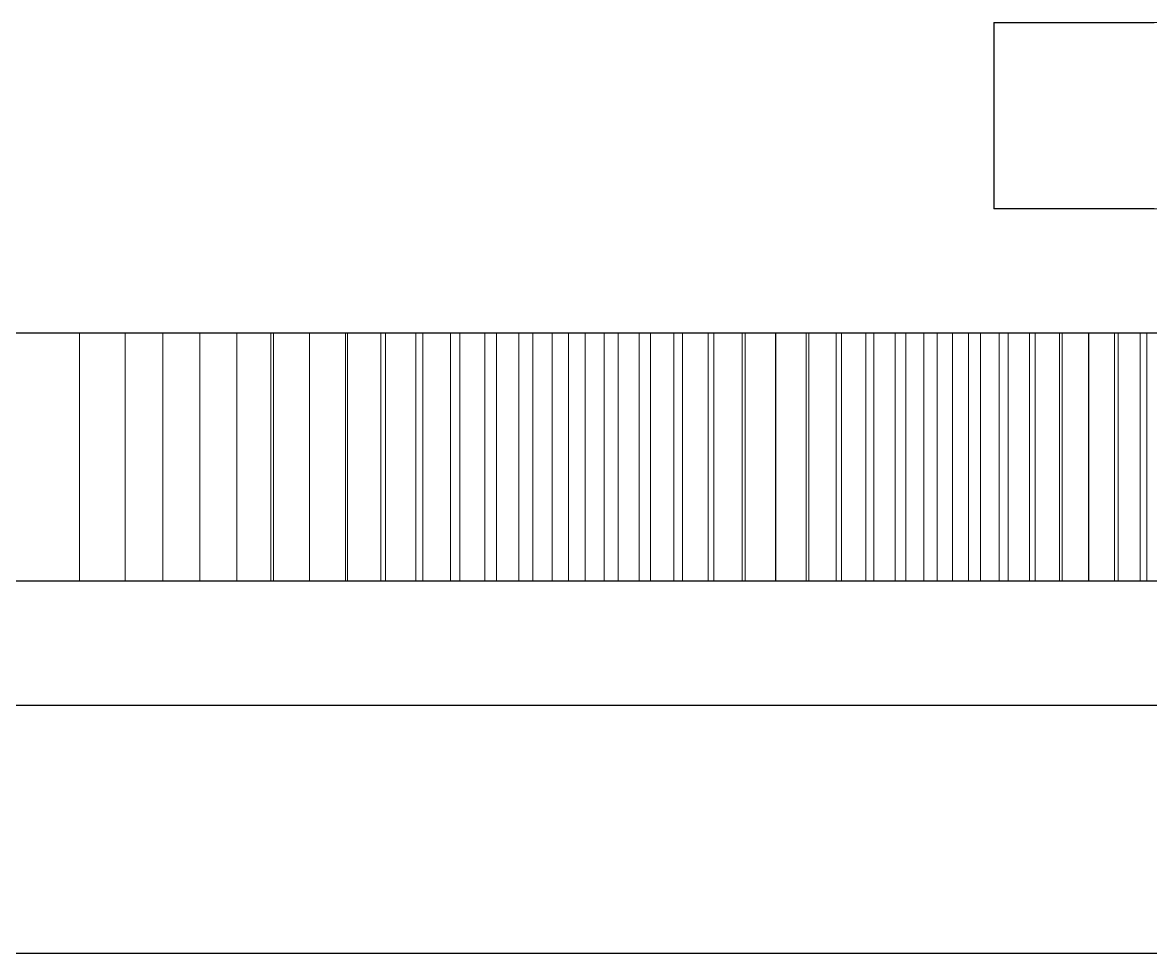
# Model space of a CAD drawing. Header units: millimetres. Extents: x 7 to 631, y -50 to 413.
# Drawn here: x 371.57 to 380.66, y 214 to 221.5 of the extents above; entities that cross this region are included whole.
import ezdxf

# ---------------------------------------------------------------- set-up
doc = ezdxf.new("R2010")
doc.units = ezdxf.units.MM
doc.linetypes.add('DASHED_STD', pattern=[3, 2, -1])
doc.layers.add('HIDDEN', color=7, linetype='DASHED_STD', lineweight=13)
doc.layers.add('VISIBLE', color=7, linetype='Continuous', lineweight=30)

msp = doc.modelspace()

# ---------------------------------------------------------------- linework, layer by layer
at = {"layer": 'HIDDEN'}
for points in [[(381.394535, 221.5), (379.394535, 221.5)], [(379.394535, 220), (381.394535, 220)], [(391, 219), (389.42046, 219), (384.76104, 219), (377.255385, 219), (367.27986, 219), (355.334675, 219), (342.01882, 219), (328, 219), (313.98118, 219), (300.665325, 219), (288.72014, 219), (278.744615, 219), (271.23896, 219), (266.57954, 219), (265, 219)], [(397, 219), (396.56614, 219), (395.270025, 219), (393.12795, 219), (390.16685, 219), (386.42397, 219), (381.94637, 219), (376.79037, 219), (371.020795, 219), (364.710215, 219), (357.93798, 219), (350.789255, 219), (343.353945, 219), (335.72555, 219), (328, 219)], [(328, 219), (335.05376, 219), (342.01882, 219), (348.80758, 219), (355.334675, 219), (361.51802, 219), (367.27986, 219), (372.547725, 219), (377.255385, 219), (381.343625, 219), (384.76104, 219), (387.46465, 219), (389.42046, 219), (390.60387, 219), (391, 219)], [(373.572915, 219), (373.499715, 219), (373.40072, 219), (373.27975, 219), (373.14148, 219), (372.99125, 219), (372.834855, 219), (372.678345, 219), (372.527755, 219), (372.38891, 219), (372.267165, 219), (372.167225, 219), (372.092945, 219), (372.0472, 219), (372.03175, 219)], [(372.03175, 219), (372.033785, 219), (372.039885, 219), (372.05002, 219), (372.06413, 219), (372.08215, 219), (372.103985, 219), (372.12953, 219), (372.158645, 219), (372.19119, 219), (372.226995, 219), (372.26588, 219), (372.30765, 219), (372.352085, 219), (372.39896, 219)], [(372.03175, 217), (372.03175, 219)], [(372.39896, 219), (372.39896, 217)], [(372.39896, 219), (372.412675, 219), (372.427755, 219), (372.444165, 219), (372.46188, 219), (372.48086, 219), (372.50108, 219), (372.52249, 219), (372.54506, 219), (372.56874, 219), (372.593495, 219), (372.619265, 219), (372.646015, 219), (372.67369, 219), (372.702235, 219)], [(372.702235, 219), (372.715715, 219), (372.73056, 219), (372.746735, 219), (372.76422, 219), (372.782975, 219), (372.80297, 219), (372.82416, 219), (372.846515, 219), (372.869985, 219), (372.89453, 219), (372.920105, 219), (372.94666, 219), (372.97415, 219), (373.002515, 219)], [(372.702235, 219), (372.702235, 217)], [(373.002515, 219), (373.01576, 219), (373.03037, 219), (373.046315, 219), (373.063565, 219), (373.08209, 219), (373.10186, 219), (373.12283, 219), (373.14497, 219), (373.16823, 219), (373.19257, 219), (373.21794, 219), (373.244305, 219), (373.271605, 219), (373.29979, 219)], [(373.002515, 219), (373.002515, 217)], [(373.29979, 219), (373.3128, 219), (373.32717, 219), (373.34288, 219), (373.359905, 219), (373.3782, 219), (373.397745, 219), (373.418495, 219), (373.440415, 219), (373.46346, 219), (373.487595, 219), (373.512765, 219), (373.538935, 219), (373.566045, 219), (373.59405, 219)], [(373.29979, 219), (373.29979, 217)], [(373.572915, 217), (373.572915, 219)], [(373.883375, 219), (373.869535, 219), (373.85427, 219), (373.8376, 219), (373.81956, 219), (373.80019, 219), (373.779525, 219), (373.7576, 219), (373.73447, 219), (373.71017, 219), (373.68475, 219), (373.65826, 219), (373.63076, 219), (373.60229, 219), (373.572915, 219)], [(373.59405, 219), (373.60682, 219), (373.62096, 219), (373.636435, 219), (373.653225, 219), (373.671295, 219), (373.69061, 219), (373.71114, 219), (373.73284, 219), (373.755675, 219), (373.7796, 219), (373.80457, 219), (373.83054, 219), (373.85746, 219), (373.885285, 219)], [(373.59405, 219), (373.59405, 217)], [(374.190775, 219), (374.17718, 219), (374.16215, 219), (374.14572, 219), (374.12792, 219), (374.10878, 219), (374.08834, 219), (374.066645, 219), (374.04373, 219), (374.019645, 219), (373.994435, 219), (373.968155, 219), (373.940845, 219), (373.912565, 219), (373.883375, 219)], [(373.883375, 217), (373.883375, 219)], [(373.885285, 219), (373.89782, 219), (373.91172, 219), (373.92696, 219), (373.94352, 219), (373.96136, 219), (373.98045, 219), (374.000755, 219), (374.022235, 219), (374.044855, 219), (374.06857, 219), (374.09334, 219), (374.11911, 219), (374.145845, 219), (374.173485, 219)], [(373.885285, 219), (373.885285, 217)], [(374.173485, 219), (374.18578, 219), (374.19944, 219), (374.21445, 219), (374.230775, 219), (374.248385, 219), (374.267245, 219), (374.28733, 219), (374.30859, 219), (374.330995, 219), (374.354505, 219), (374.379065, 219), (374.40464, 219), (374.43118, 219), (374.458635, 219)], [(374.173485, 219), (374.173485, 217)], [(374.495105, 219), (374.481755, 219), (374.466965, 219), (374.450775, 219), (374.43321, 219), (374.414305, 219), (374.394095, 219), (374.372625, 219), (374.34993, 219), (374.326065, 219), (374.301065, 219), (374.274985, 219), (374.24787, 219), (374.219785, 219), (374.190775, 219)], [(374.190775, 217), (374.190775, 219)], [(374.458635, 219), (374.47069, 219), (374.48412, 219), (374.498895, 219), (374.514985, 219), (374.532365, 219), (374.551, 219), (374.570855, 219), (374.5919, 219), (374.61409, 219), (374.637385, 219), (374.66174, 219), (374.687115, 219), (374.71346, 219), (374.74073, 219)], [(374.458635, 219), (374.458635, 217)], [(374.79636, 219), (374.78325, 219), (374.768705, 219), (374.752755, 219), (374.735425, 219), (374.716755, 219), (374.696775, 219), (374.67553, 219), (374.65306, 219), (374.629405, 219), (374.60462, 219), (374.578745, 219), (374.55183, 219), (374.52393, 219), (374.495105, 219)], [(374.495105, 217), (374.495105, 219)], [(374.74073, 219), (374.75255, 219), (374.76574, 219), (374.78028, 219), (374.796135, 219), (374.813285, 219), (374.83169, 219), (374.851325, 219), (374.872145, 219), (374.89412, 219), (374.917205, 219), (374.941355, 219), (374.96653, 219), (374.99268, 219), (375.01976, 219)], [(374.74073, 219), (374.74073, 217)], [(375.094525, 219), (375.08166, 219), (375.067355, 219), (375.051645, 219), (375.03455, 219), (375.016115, 219), (374.99637, 219), (374.97535, 219), (374.9531, 219), (374.929665, 219), (374.90509, 219), (374.87942, 219), (374.852705, 219), (374.825, 219), (374.79636, 219)], [(374.79636, 217), (374.79636, 219)], [(375.01976, 219), (375.031345, 219), (375.0443, 219), (375.0586, 219), (375.074225, 219), (375.09114, 219), (375.10932, 219), (375.128725, 219), (375.149325, 219), (375.171085, 219), (375.193955, 219), (375.217895, 219), (375.24287, 219), (375.268825, 219), (375.29572, 219)], [(375.01976, 219), (375.01976, 217)], [(375.389595, 219), (375.37697, 219), (375.36291, 219), (375.347435, 219), (375.33058, 219), (375.31238, 219), (375.292865, 219), (375.272075, 219), (375.25005, 219), (375.226835, 219), (375.20247, 219), (375.177005, 219), (375.150495, 219), (375.122985, 219), (375.094525, 219)], [(375.094525, 217), (375.094525, 219)], [(375.29572, 219), (375.307065, 219), (375.31978, 219), (375.333845, 219), (375.349235, 219), (375.36592, 219), (375.38387, 219), (375.40305, 219), (375.42343, 219), (375.44497, 219), (375.467625, 219), (375.49136, 219), (375.51613, 219), (375.54189, 219), (375.568595, 219)], [(375.29572, 219), (375.29572, 217)], [(375.68155, 219), (375.66917, 219), (375.65535, 219), (375.64012, 219), (375.623505, 219), (375.605535, 219), (375.586255, 219), (375.565695, 219), (375.54389, 219), (375.520895, 219), (375.496745, 219), (375.47149, 219), (375.44518, 219), (375.417865, 219), (375.389595, 219)], [(375.389595, 217), (375.389595, 219)], [(375.568595, 219), (375.5797, 219), (375.59218, 219), (375.60601, 219), (375.621165, 219), (375.637615, 219), (375.655335, 219), (375.67429, 219), (375.694445, 219), (375.715765, 219), (375.73821, 219), (375.761735, 219), (375.7863, 219), (375.811865, 219), (375.838375, 219)], [(375.568595, 219), (375.568595, 217)], [(375.97039, 219), (375.958255, 219), (375.94468, 219), (375.929685, 219), (375.91331, 219), (375.89558, 219), (375.87653, 219), (375.856195, 219), (375.83462, 219), (375.81184, 219), (375.787905, 219), (375.76286, 219), (375.736755, 219), (375.70963, 219), (375.68155, 219)], [(375.68155, 217), (375.68155, 219)], [(375.838375, 219), (375.849245, 219), (375.861485, 219), (375.87508, 219), (375.89, 219), (375.90622, 219), (375.92371, 219), (375.942435, 219), (375.96237, 219), (375.98347, 219), (376.005695, 219), (376.02901, 219), (376.053375, 219), (376.078735, 219), (376.105055, 219)], [(375.838375, 219), (375.838375, 217)], [(376.256105, 219), (376.24421, 219), (376.230875, 219), (376.216125, 219), (376.199985, 219), (376.18249, 219), (376.163675, 219), (376.14357, 219), (376.12222, 219), (376.099665, 219), (376.075945, 219), (376.05111, 219), (376.025205, 219), (375.99828, 219), (375.97039, 219)], [(375.97039, 217), (375.97039, 219)], [(376.105055, 219), (376.115685, 219), (376.12769, 219), (376.14105, 219), (376.155735, 219), (376.17172, 219), (376.18898, 219), (376.20748, 219), (376.227185, 219), (376.248065, 219), (376.270075, 219), (376.293185, 219), (376.31734, 219), (376.342505, 219), (376.36863, 219)], [(376.105055, 219), (376.105055, 217)], [(376.538675, 219), (376.527025, 219), (376.513935, 219), (376.499425, 219), (376.483525, 219), (376.466265, 219), (376.447685, 219), (376.42781, 219), (376.406685, 219), (376.384355, 219), (376.36085, 219), (376.336225, 219), (376.310525, 219), (376.2838, 219), (376.256105, 219)], [(376.256105, 217), (376.256105, 219)], [(376.36863, 219), (376.37902, 219), (376.390785, 219), (376.403905, 219), (376.418355, 219), (376.43411, 219), (376.45114, 219), (376.46941, 219), (376.488895, 219), (376.50955, 219), (376.531345, 219), (376.55424, 219), (376.57819, 219), (376.60315, 219), (376.62908, 219)], [(376.36863, 219), (376.36863, 217)], [(376.8181, 219), (376.806695, 219), (376.793845, 219), (376.779575, 219), (376.763915, 219), (376.746895, 219), (376.72855, 219), (376.708905, 219), (376.68801, 219), (376.665895, 219), (376.642615, 219), (376.6182, 219), (376.592705, 219), (376.56618, 219), (376.538675, 219)], [(376.538675, 217), (376.538675, 219)], [(376.62908, 219), (376.639235, 219), (376.650765, 219), (376.66365, 219), (376.677865, 219), (376.693385, 219), (376.71018, 219), (376.728225, 219), (376.74748, 219), (376.767915, 219), (376.789495, 219), (376.812175, 219), (376.835915, 219), (376.860675, 219), (376.88641, 219)], [(376.62908, 219), (376.62908, 217)], [(377.09437, 219), (377.083205, 219), (377.0706, 219), (377.056575, 219), (377.041155, 219), (377.02437, 219), (377.006255, 219), (376.986845, 219), (376.966175, 219), (376.94429, 219), (376.921225, 219), (376.897025, 219), (376.871735, 219), (376.845415, 219), (376.8181, 219)], [(376.8181, 217), (376.8181, 219)], [(376.88641, 219), (376.896325, 219), (376.90762, 219), (376.920265, 219), (376.934245, 219), (376.94953, 219), (376.966095, 219), (376.983905, 219), (377.00294, 219), (377.02315, 219), (377.04451, 219), (377.06698, 219), (377.09051, 219), (377.11507, 219), (377.140605, 219)], [(376.88641, 219), (376.88641, 217)], [(377.36747, 219), (377.35655, 219), (377.34419, 219), (377.330405, 219), (377.315225, 219), (377.29868, 219), (377.2808, 219), (377.261625, 219), (377.241185, 219), (377.21952, 219), (377.19667, 219), (377.172685, 219), (377.14761, 219), (377.121485, 219), (377.09437, 219)], [(377.09437, 217), (377.09437, 219)], [(377.140605, 219), (377.150285, 219), (377.161335, 219), (377.173745, 219), (377.18749, 219), (377.20254, 219), (377.21887, 219), (377.236455, 219), (377.25526, 219), (377.27525, 219), (377.29639, 219), (377.318645, 219), (377.34197, 219), (377.36632, 219), (377.39166, 219)], [(377.140605, 219), (377.140605, 217)], [(377.637395, 219), (377.62672, 219), (377.6146, 219), (377.60106, 219), (377.58612, 219), (377.569815, 219), (377.552175, 219), (377.53323, 219), (377.513015, 219), (377.491575, 219), (377.46895, 219), (377.44518, 219), (377.42031, 219), (377.39439, 219), (377.36747, 219)], [(377.36747, 217), (377.36747, 219)], [(377.39166, 219), (377.4011, 219), (377.411915, 219), (377.424085, 219), (377.437595, 219), (377.45241, 219), (377.46851, 219), (377.485865, 219), (377.50444, 219), (377.524205, 219), (377.545125, 219), (377.567165, 219), (377.59028, 219), (377.614425, 219), (377.639565, 219)], [(377.39166, 219), (377.39166, 217)], [(377.90414, 219), (377.89371, 219), (377.881835, 219), (377.868535, 219), (377.853835, 219), (377.83777, 219), (377.82036, 219), (377.80165, 219), (377.78167, 219), (377.760455, 219), (377.73805, 219), (377.714495, 219), (377.689835, 219), (377.66412, 219), (377.637395, 219)], [(377.637395, 217), (377.637395, 219)], [(377.639565, 219), (377.648765, 219), (377.659345, 219), (377.67128, 219), (377.68455, 219), (377.69913, 219), (377.714995, 219), (377.73212, 219), (377.75047, 219), (377.77001, 219), (377.79071, 219), (377.81253, 219), (377.835435, 219), (377.859375, 219), (377.884315, 219)], [(377.639565, 219), (377.639565, 217)], [(377.884315, 219), (377.89328, 219), (377.90362, 219), (377.915315, 219), (377.928345, 219), (377.942695, 219), (377.958325, 219), (377.97522, 219), (377.99334, 219), (378.012655, 219), (378.033135, 219), (378.05474, 219), (378.07743, 219), (378.101165, 219), (378.125905, 219)], [(377.884315, 219), (377.884315, 217)], [(378.16769, 219), (378.157505, 219), (378.14587, 219), (378.132815, 219), (378.11836, 219), (378.10253, 219), (378.08536, 219), (378.066885, 219), (378.04713, 219), (378.026145, 219), (378.00396, 219), (377.98062, 219), (377.956175, 219), (377.930665, 219), (377.90414, 219)], [(377.90414, 217), (377.90414, 219)], [(378.125905, 219), (378.13463, 219), (378.14473, 219), (378.156185, 219), (378.168985, 219), (378.183095, 219), (378.19849, 219), (378.21515, 219), (378.233045, 219), (378.252135, 219), (378.272395, 219), (378.29378, 219), (378.316255, 219), (378.339785, 219), (378.36432, 219)], [(378.125905, 219), (378.125905, 217)], [(378.428045, 219), (378.4181, 219), (378.40671, 219), (378.393895, 219), (378.37968, 219), (378.364095, 219), (378.34716, 219), (378.32892, 219), (378.309395, 219), (378.288635, 219), (378.266675, 219), (378.243555, 219), (378.21932, 219), (378.194015, 219), (378.16769, 219)], [(378.16769, 217), (378.16769, 219)], [(378.36432, 219), (378.372805, 219), (378.38267, 219), (378.39389, 219), (378.40645, 219), (378.42032, 219), (378.435485, 219), (378.451915, 219), (378.46958, 219), (378.488445, 219), (378.508475, 219), (378.529645, 219), (378.55191, 219), (378.575225, 219), (378.59956, 219)], [(378.36432, 219), (378.36432, 217)], [(378.685185, 219), (378.67549, 219), (378.66434, 219), (378.65177, 219), (378.6378, 219), (378.62245, 219), (378.605755, 219), (378.587745, 219), (378.568455, 219), (378.547925, 219), (378.526185, 219), (378.503285, 219), (378.479265, 219), (378.454165, 219), (378.428045, 219)], [(378.428045, 217), (378.428045, 219)], [(378.59956, 219), (378.60781, 219), (378.61743, 219), (378.628415, 219), (378.640735, 219), (378.654375, 219), (378.669305, 219), (378.6855, 219), (378.702935, 219), (378.72157, 219), (378.74138, 219), (378.76233, 219), (378.78438, 219), (378.80749, 219), (378.831615, 219)], [(378.59956, 219), (378.59956, 217)], [(378.939115, 219), (378.92966, 219), (378.918755, 219), (378.90643, 219), (378.8927, 219), (378.87759, 219), (378.861135, 219), (378.84336, 219), (378.824305, 219), (378.804, 219), (378.782485, 219), (378.759805, 219), (378.735995, 219), (378.71111, 219), (378.685185, 219)], [(378.685185, 217), (378.685185, 219)], [(378.831615, 219), (378.839625, 219), (378.849015, 219), (378.859755, 219), (378.87184, 219), (378.88524, 219), (378.89994, 219), (378.9159, 219), (378.933105, 219), (378.951515, 219), (378.9711, 219), (378.99183, 219), (379.01366, 219), (379.03656, 219), (379.060485, 219)], [(378.831615, 219), (378.831615, 217)], [(379.189815, 219), (379.180605, 219), (379.16995, 219), (379.157865, 219), (379.144375, 219), (379.129505, 219), (379.11329, 219), (379.095755, 219), (379.07693, 219), (379.056855, 219), (379.035565, 219), (379.013105, 219), (378.98951, 219), (378.96483, 219), (378.939115, 219)], [(378.939115, 217), (378.939115, 219)], [(379.060485, 219), (379.068255, 219), (379.077405, 219), (379.08791, 219), (379.099755, 219), (379.11292, 219), (379.12738, 219), (379.14311, 219), (379.16008, 219), (379.178265, 219), (379.19763, 219), (379.218135, 219), (379.23975, 219), (379.26244, 219), (379.286155, 219)], [(379.060485, 219), (379.060485, 217)], [(379.43729, 219), (379.42832, 219), (379.41791, 219), (379.406065, 219), (379.39282, 219), (379.378195, 219), (379.362215, 219), (379.344915, 219), (379.326325, 219), (379.30648, 219), (379.285415, 219), (379.263175, 219), (379.2398, 219), (379.21533, 219), (379.189815, 219)], [(379.189815, 217), (379.189815, 219)], [(379.286155, 219), (379.29369, 219), (379.3026, 219), (379.312865, 219), (379.324475, 219), (379.337405, 219), (379.35163, 219), (379.367125, 219), (379.383865, 219), (379.40182, 219), (379.420955, 219), (379.44124, 219), (379.46264, 219), (379.485115, 219), (379.508625, 219)], [(379.286155, 219), (379.286155, 217)], [(379.681525, 219), (379.6728, 219), (379.66263, 219), (379.65103, 219), (379.63803, 219), (379.623645, 219), (379.607905, 219), (379.59084, 219), (379.572485, 219), (379.55287, 219), (379.53203, 219), (379.510015, 219), (379.486855, 219), (379.4626, 219), (379.43729, 219)], [(379.43729, 217), (379.43729, 219)], [(379.508625, 219), (379.51592, 219), (379.524595, 219), (379.534625, 219), (379.545995, 219), (379.558685, 219), (379.572675, 219), (379.587935, 219), (379.604445, 219), (379.62217, 219), (379.64108, 219), (379.661145, 219), (379.682325, 219), (379.704585, 219), (379.727885, 219)], [(379.508625, 219), (379.508625, 217)], [(379.92251, 219), (379.91403, 219), (379.904105, 219), (379.89275, 219), (379.87999, 219), (379.86585, 219), (379.85035, 219), (379.83352, 219), (379.8154, 219), (379.796015, 219), (379.775405, 219), (379.75361, 219), (379.73067, 219), (379.706625, 219), (379.681525, 219)], [(379.681525, 217), (379.681525, 219)], [(379.727885, 219), (379.734945, 219), (379.74338, 219), (379.75317, 219), (379.764305, 219), (379.776755, 219), (379.79051, 219), (379.805535, 219), (379.821815, 219), (379.83931, 219), (379.857995, 219), (379.877835, 219), (379.8988, 219), (379.920845, 219), (379.943935, 219)], [(379.727885, 219), (379.727885, 217)], [(380.160245, 219), (380.15201, 219), (380.14233, 219), (380.13122, 219), (380.1187, 219), (380.1048, 219), (380.08954, 219), (380.07295, 219), (380.055065, 219), (380.03591, 219), (380.01553, 219), (379.99396, 219), (379.971235, 219), (379.947405, 219), (379.92251, 219)], [(379.92251, 217), (379.92251, 219)], [(379.943935, 219), (379.95076, 219), (379.958955, 219), (379.968505, 219), (379.9794, 219), (379.991615, 219), (380.005135, 219), (380.019925, 219), (380.03597, 219), (380.053235, 219), (380.071695, 219), (380.09131, 219), (380.112055, 219), (380.133885, 219), (380.156765, 219)], [(379.943935, 219), (379.943935, 217)], [(380.156765, 219), (380.16335, 219), (380.17131, 219), (380.180625, 219), (380.19128, 219), (380.20326, 219), (380.21654, 219), (380.231095, 219), (380.246905, 219), (380.26394, 219), (380.28217, 219), (380.301565, 219), (380.32209, 219), (380.343705, 219), (380.36637, 219)], [(380.156765, 219), (380.156765, 217)], [(380.394725, 219), (380.38673, 219), (380.377295, 219), (380.36643, 219), (380.354155, 219), (380.340495, 219), (380.325475, 219), (380.309125, 219), (380.29147, 219), (380.27255, 219), (380.2524, 219), (380.23105, 219), (380.20855, 219), (380.184935, 219), (380.160245, 219)], [(380.160245, 217), (380.160245, 219)], [(380.36637, 219), (380.37272, 219), (380.38044, 219), (380.389515, 219), (380.399935, 219), (380.411675, 219), (380.42472, 219), (380.43904, 219), (380.45462, 219), (380.471425, 219), (380.489425, 219), (380.508595, 219), (380.528895, 219), (380.550295, 219), (380.57275, 219)], [(380.36637, 219), (380.36637, 217)], [(380.625935, 219), (380.618185, 219), (380.608995, 219), (380.59837, 219), (380.58634, 219), (380.572925, 219), (380.558145, 219), (380.54203, 219), (380.524615, 219), (380.50593, 219), (380.486005, 219), (380.464885, 219), (380.4426, 219), (380.4192, 219), (380.394725, 219)], [(380.394725, 217), (380.394725, 219)], [(380.57275, 219), (380.57886, 219), (380.586345, 219), (380.59518, 219), (380.60536, 219), (380.616865, 219), (380.62967, 219), (380.64376, 219), (380.6591, 219), (380.675675, 219), (380.69345, 219), (380.71239, 219), (380.73247, 219), (380.75365, 219), (380.775895, 219)], [(380.57275, 219), (380.57275, 217)], [(380.853875, 219), (380.84637, 219), (380.83742, 219), (380.82704, 219), (380.815255, 219), (380.80208, 219), (380.78754, 219), (380.77167, 219), (380.75449, 219), (380.736035, 219), (380.716345, 219), (380.695445, 219), (380.673385, 219), (380.6502, 219), (380.625935, 219)], [(380.625935, 217), (380.625935, 219)], [(265, 217), (266.57954, 217), (271.23896, 217), (278.744615, 217), (288.72014, 217), (300.665325, 217), (313.98118, 217), (328, 217), (342.01882, 217), (355.334675, 217), (367.27986, 217), (377.255385, 217), (384.76104, 217), (389.42046, 217), (391, 217)], [(328, 217), (335.72555, 217), (343.353945, 217), (350.789255, 217), (357.93798, 217), (364.710215, 217), (371.020795, 217), (376.79037, 217), (381.94637, 217), (386.42397, 217), (390.16685, 217), (393.12795, 217), (395.270025, 217), (396.56614, 217), (397, 217)], [(391, 217), (390.60387, 217), (389.42046, 217), (387.46465, 217), (384.76104, 217), (381.343625, 217), (377.255385, 217), (372.547725, 217), (367.27986, 217), (361.51802, 217), (355.334675, 217), (348.80758, 217), (342.01882, 217), (335.05376, 217), (328, 217)], [(372.39896, 217), (372.352085, 217), (372.30765, 217), (372.26588, 217), (372.226995, 217), (372.19119, 217), (372.158645, 217), (372.12953, 217), (372.103985, 217), (372.08215, 217), (372.06413, 217), (372.05002, 217), (372.039885, 217), (372.033785, 217), (372.03175, 217)], [(372.03175, 217), (372.0472, 217), (372.092945, 217), (372.167225, 217), (372.267165, 217), (372.38891, 217), (372.527755, 217), (372.678345, 217), (372.834855, 217), (372.99125, 217), (373.14148, 217), (373.27975, 217), (373.40072, 217), (373.499715, 217), (373.572915, 217)], [(372.702235, 217), (372.67369, 217), (372.646015, 217), (372.619265, 217), (372.593495, 217), (372.56874, 217), (372.54506, 217), (372.52249, 217), (372.50108, 217), (372.48086, 217), (372.46188, 217), (372.444165, 217), (372.427755, 217), (372.412675, 217), (372.39896, 217)], [(373.002515, 217), (372.97415, 217), (372.94666, 217), (372.920105, 217), (372.89453, 217), (372.869985, 217), (372.846515, 217), (372.82416, 217), (372.80297, 217), (372.782975, 217), (372.76422, 217), (372.746735, 217), (372.73056, 217), (372.715715, 217), (372.702235, 217)], [(373.29979, 217), (373.271605, 217), (373.244305, 217), (373.21794, 217), (373.19257, 217), (373.16823, 217), (373.14497, 217), (373.12283, 217), (373.10186, 217), (373.08209, 217), (373.063565, 217), (373.046315, 217), (373.03037, 217), (373.01576, 217), (373.002515, 217)], [(373.59405, 217), (373.566045, 217), (373.538935, 217), (373.512765, 217), (373.487595, 217), (373.46346, 217), (373.440415, 217), (373.418495, 217), (373.397745, 217), (373.3782, 217), (373.359905, 217), (373.34288, 217), (373.32717, 217), (373.3128, 217), (373.29979, 217)], [(373.572915, 217), (373.60229, 217), (373.63076, 217), (373.65826, 217), (373.68475, 217), (373.71017, 217), (373.73447, 217), (373.7576, 217), (373.779525, 217), (373.80019, 217), (373.81956, 217), (373.8376, 217), (373.85427, 217), (373.869535, 217), (373.883375, 217)], [(373.885285, 217), (373.85746, 217), (373.83054, 217), (373.80457, 217), (373.7796, 217), (373.755675, 217), (373.73284, 217), (373.71114, 217), (373.69061, 217), (373.671295, 217), (373.653225, 217), (373.636435, 217), (373.62096, 217), (373.60682, 217), (373.59405, 217)], [(373.883375, 217), (373.912565, 217), (373.940845, 217), (373.968155, 217), (373.994435, 217), (374.019645, 217), (374.04373, 217), (374.066645, 217), (374.08834, 217), (374.10878, 217), (374.12792, 217), (374.14572, 217), (374.16215, 217), (374.17718, 217), (374.190775, 217)], [(374.173485, 217), (374.145845, 217), (374.11911, 217), (374.09334, 217), (374.06857, 217), (374.044855, 217), (374.022235, 217), (374.000755, 217), (373.98045, 217), (373.96136, 217), (373.94352, 217), (373.92696, 217), (373.91172, 217), (373.89782, 217), (373.885285, 217)], [(374.458635, 217), (374.43118, 217), (374.40464, 217), (374.379065, 217), (374.354505, 217), (374.330995, 217), (374.30859, 217), (374.28733, 217), (374.267245, 217), (374.248385, 217), (374.230775, 217), (374.21445, 217), (374.19944, 217), (374.18578, 217), (374.173485, 217)], [(374.190775, 217), (374.219785, 217), (374.24787, 217), (374.274985, 217), (374.301065, 217), (374.326065, 217), (374.34993, 217), (374.372625, 217), (374.394095, 217), (374.414305, 217), (374.43321, 217), (374.450775, 217), (374.466965, 217), (374.481755, 217), (374.495105, 217)], [(374.74073, 217), (374.71346, 217), (374.687115, 217), (374.66174, 217), (374.637385, 217), (374.61409, 217), (374.5919, 217), (374.570855, 217), (374.551, 217), (374.532365, 217), (374.514985, 217), (374.498895, 217), (374.48412, 217), (374.47069, 217), (374.458635, 217)], [(374.495105, 217), (374.52393, 217), (374.55183, 217), (374.578745, 217), (374.60462, 217), (374.629405, 217), (374.65306, 217), (374.67553, 217), (374.696775, 217), (374.716755, 217), (374.735425, 217), (374.752755, 217), (374.768705, 217), (374.78325, 217), (374.79636, 217)], [(375.01976, 217), (374.99268, 217), (374.96653, 217), (374.941355, 217), (374.917205, 217), (374.89412, 217), (374.872145, 217), (374.851325, 217), (374.83169, 217), (374.813285, 217), (374.796135, 217), (374.78028, 217), (374.76574, 217), (374.75255, 217), (374.74073, 217)], [(374.79636, 217), (374.825, 217), (374.852705, 217), (374.87942, 217), (374.90509, 217), (374.929665, 217), (374.9531, 217), (374.97535, 217), (374.99637, 217), (375.016115, 217), (375.03455, 217), (375.051645, 217), (375.067355, 217), (375.08166, 217), (375.094525, 217)], [(375.29572, 217), (375.268825, 217), (375.24287, 217), (375.217895, 217), (375.193955, 217), (375.171085, 217), (375.149325, 217), (375.128725, 217), (375.10932, 217), (375.09114, 217), (375.074225, 217), (375.0586, 217), (375.0443, 217), (375.031345, 217), (375.01976, 217)], [(375.094525, 217), (375.122985, 217), (375.150495, 217), (375.177005, 217), (375.20247, 217), (375.226835, 217), (375.25005, 217), (375.272075, 217), (375.292865, 217), (375.31238, 217), (375.33058, 217), (375.347435, 217), (375.36291, 217), (375.37697, 217), (375.389595, 217)], [(375.568595, 217), (375.54189, 217), (375.51613, 217), (375.49136, 217), (375.467625, 217), (375.44497, 217), (375.42343, 217), (375.40305, 217), (375.38387, 217), (375.36592, 217), (375.349235, 217), (375.333845, 217), (375.31978, 217), (375.307065, 217), (375.29572, 217)], [(375.389595, 217), (375.417865, 217), (375.44518, 217), (375.47149, 217), (375.496745, 217), (375.520895, 217), (375.54389, 217), (375.565695, 217), (375.586255, 217), (375.605535, 217), (375.623505, 217), (375.64012, 217), (375.65535, 217), (375.66917, 217), (375.68155, 217)], [(375.838375, 217), (375.811865, 217), (375.7863, 217), (375.761735, 217), (375.73821, 217), (375.715765, 217), (375.694445, 217), (375.67429, 217), (375.655335, 217), (375.637615, 217), (375.621165, 217), (375.60601, 217), (375.59218, 217), (375.5797, 217), (375.568595, 217)], [(375.68155, 217), (375.70963, 217), (375.736755, 217), (375.76286, 217), (375.787905, 217), (375.81184, 217), (375.83462, 217), (375.856195, 217), (375.87653, 217), (375.89558, 217), (375.91331, 217), (375.929685, 217), (375.94468, 217), (375.958255, 217), (375.97039, 217)], [(376.105055, 217), (376.078735, 217), (376.053375, 217), (376.02901, 217), (376.005695, 217), (375.98347, 217), (375.96237, 217), (375.942435, 217), (375.92371, 217), (375.90622, 217), (375.89, 217), (375.87508, 217), (375.861485, 217), (375.849245, 217), (375.838375, 217)], [(375.97039, 217), (375.99828, 217), (376.025205, 217), (376.05111, 217), (376.075945, 217), (376.099665, 217), (376.12222, 217), (376.14357, 217), (376.163675, 217), (376.18249, 217), (376.199985, 217), (376.216125, 217), (376.230875, 217), (376.24421, 217), (376.256105, 217)], [(376.36863, 217), (376.342505, 217), (376.31734, 217), (376.293185, 217), (376.270075, 217), (376.248065, 217), (376.227185, 217), (376.20748, 217), (376.18898, 217), (376.17172, 217), (376.155735, 217), (376.14105, 217), (376.12769, 217), (376.115685, 217), (376.105055, 217)], [(376.256105, 217), (376.2838, 217), (376.310525, 217), (376.336225, 217), (376.36085, 217), (376.384355, 217), (376.406685, 217), (376.42781, 217), (376.447685, 217), (376.466265, 217), (376.483525, 217), (376.499425, 217), (376.513935, 217), (376.527025, 217), (376.538675, 217)], [(376.62908, 217), (376.60315, 217), (376.57819, 217), (376.55424, 217), (376.531345, 217), (376.50955, 217), (376.488895, 217), (376.46941, 217), (376.45114, 217), (376.43411, 217), (376.418355, 217), (376.403905, 217), (376.390785, 217), (376.37902, 217), (376.36863, 217)], [(376.538675, 217), (376.56618, 217), (376.592705, 217), (376.6182, 217), (376.642615, 217), (376.665895, 217), (376.68801, 217), (376.708905, 217), (376.72855, 217), (376.746895, 217), (376.763915, 217), (376.779575, 217), (376.793845, 217), (376.806695, 217), (376.8181, 217)], [(376.88641, 217), (376.860675, 217), (376.835915, 217), (376.812175, 217), (376.789495, 217), (376.767915, 217), (376.74748, 217), (376.728225, 217), (376.71018, 217), (376.693385, 217), (376.677865, 217), (376.66365, 217), (376.650765, 217), (376.639235, 217), (376.62908, 217)], [(376.8181, 217), (376.845415, 217), (376.871735, 217), (376.897025, 217), (376.921225, 217), (376.94429, 217), (376.966175, 217), (376.986845, 217), (377.006255, 217), (377.02437, 217), (377.041155, 217), (377.056575, 217), (377.0706, 217), (377.083205, 217), (377.09437, 217)], [(377.140605, 217), (377.11507, 217), (377.09051, 217), (377.06698, 217), (377.04451, 217), (377.02315, 217), (377.00294, 217), (376.983905, 217), (376.966095, 217), (376.94953, 217), (376.934245, 217), (376.920265, 217), (376.90762, 217), (376.896325, 217), (376.88641, 217)], [(377.09437, 217), (377.121485, 217), (377.14761, 217), (377.172685, 217), (377.19667, 217), (377.21952, 217), (377.241185, 217), (377.261625, 217), (377.2808, 217), (377.29868, 217), (377.315225, 217), (377.330405, 217), (377.34419, 217), (377.35655, 217), (377.36747, 217)], [(377.39166, 217), (377.36632, 217), (377.34197, 217), (377.318645, 217), (377.29639, 217), (377.27525, 217), (377.25526, 217), (377.236455, 217), (377.21887, 217), (377.20254, 217), (377.18749, 217), (377.173745, 217), (377.161335, 217), (377.150285, 217), (377.140605, 217)], [(377.36747, 217), (377.39439, 217), (377.42031, 217), (377.44518, 217), (377.46895, 217), (377.491575, 217), (377.513015, 217), (377.53323, 217), (377.552175, 217), (377.569815, 217), (377.58612, 217), (377.60106, 217), (377.6146, 217), (377.62672, 217), (377.637395, 217)], [(377.639565, 217), (377.614425, 217), (377.59028, 217), (377.567165, 217), (377.545125, 217), (377.524205, 217), (377.50444, 217), (377.485865, 217), (377.46851, 217), (377.45241, 217), (377.437595, 217), (377.424085, 217), (377.411915, 217), (377.4011, 217), (377.39166, 217)], [(377.637395, 217), (377.66412, 217), (377.689835, 217), (377.714495, 217), (377.73805, 217), (377.760455, 217), (377.78167, 217), (377.80165, 217), (377.82036, 217), (377.83777, 217), (377.853835, 217), (377.868535, 217), (377.881835, 217), (377.89371, 217), (377.90414, 217)], [(377.884315, 217), (377.859375, 217), (377.835435, 217), (377.81253, 217), (377.79071, 217), (377.77001, 217), (377.75047, 217), (377.73212, 217), (377.714995, 217), (377.69913, 217), (377.68455, 217), (377.67128, 217), (377.659345, 217), (377.648765, 217), (377.639565, 217)], [(378.125905, 217), (378.101165, 217), (378.07743, 217), (378.05474, 217), (378.033135, 217), (378.012655, 217), (377.99334, 217), (377.97522, 217), (377.958325, 217), (377.942695, 217), (377.928345, 217), (377.915315, 217), (377.90362, 217), (377.89328, 217), (377.884315, 217)], [(377.90414, 217), (377.930665, 217), (377.956175, 217), (377.98062, 217), (378.00396, 217), (378.026145, 217), (378.04713, 217), (378.066885, 217), (378.08536, 217), (378.10253, 217), (378.11836, 217), (378.132815, 217), (378.14587, 217), (378.157505, 217), (378.16769, 217)], [(378.36432, 217), (378.339785, 217), (378.316255, 217), (378.29378, 217), (378.272395, 217), (378.252135, 217), (378.233045, 217), (378.21515, 217), (378.19849, 217), (378.183095, 217), (378.168985, 217), (378.156185, 217), (378.14473, 217), (378.13463, 217), (378.125905, 217)], [(378.16769, 217), (378.194015, 217), (378.21932, 217), (378.243555, 217), (378.266675, 217), (378.288635, 217), (378.309395, 217), (378.32892, 217), (378.34716, 217), (378.364095, 217), (378.37968, 217), (378.393895, 217), (378.40671, 217), (378.4181, 217), (378.428045, 217)], [(378.59956, 217), (378.575225, 217), (378.55191, 217), (378.529645, 217), (378.508475, 217), (378.488445, 217), (378.46958, 217), (378.451915, 217), (378.435485, 217), (378.42032, 217), (378.40645, 217), (378.39389, 217), (378.38267, 217), (378.372805, 217), (378.36432, 217)], [(378.428045, 217), (378.454165, 217), (378.479265, 217), (378.503285, 217), (378.526185, 217), (378.547925, 217), (378.568455, 217), (378.587745, 217), (378.605755, 217), (378.62245, 217), (378.6378, 217), (378.65177, 217), (378.66434, 217), (378.67549, 217), (378.685185, 217)], [(378.831615, 217), (378.80749, 217), (378.78438, 217), (378.76233, 217), (378.74138, 217), (378.72157, 217), (378.702935, 217), (378.6855, 217), (378.669305, 217), (378.654375, 217), (378.640735, 217), (378.628415, 217), (378.61743, 217), (378.60781, 217), (378.59956, 217)], [(378.685185, 217), (378.71111, 217), (378.735995, 217), (378.759805, 217), (378.782485, 217), (378.804, 217), (378.824305, 217), (378.84336, 217), (378.861135, 217), (378.87759, 217), (378.8927, 217), (378.90643, 217), (378.918755, 217), (378.92966, 217), (378.939115, 217)], [(379.060485, 217), (379.03656, 217), (379.01366, 217), (378.99183, 217), (378.9711, 217), (378.951515, 217), (378.933105, 217), (378.9159, 217), (378.89994, 217), (378.88524, 217), (378.87184, 217), (378.859755, 217), (378.849015, 217), (378.839625, 217), (378.831615, 217)], [(378.939115, 217), (378.96483, 217), (378.98951, 217), (379.013105, 217), (379.035565, 217), (379.056855, 217), (379.07693, 217), (379.095755, 217), (379.11329, 217), (379.129505, 217), (379.144375, 217), (379.157865, 217), (379.16995, 217), (379.180605, 217), (379.189815, 217)], [(379.286155, 217), (379.26244, 217), (379.23975, 217), (379.218135, 217), (379.19763, 217), (379.178265, 217), (379.16008, 217), (379.14311, 217), (379.12738, 217), (379.11292, 217), (379.099755, 217), (379.08791, 217), (379.077405, 217), (379.068255, 217), (379.060485, 217)], [(379.189815, 217), (379.21533, 217), (379.2398, 217), (379.263175, 217), (379.285415, 217), (379.30648, 217), (379.326325, 217), (379.344915, 217), (379.362215, 217), (379.378195, 217), (379.39282, 217), (379.406065, 217), (379.41791, 217), (379.42832, 217), (379.43729, 217)], [(379.508625, 217), (379.485115, 217), (379.46264, 217), (379.44124, 217), (379.420955, 217), (379.40182, 217), (379.383865, 217), (379.367125, 217), (379.35163, 217), (379.337405, 217), (379.324475, 217), (379.312865, 217), (379.3026, 217), (379.29369, 217), (379.286155, 217)], [(379.43729, 217), (379.4626, 217), (379.486855, 217), (379.510015, 217), (379.53203, 217), (379.55287, 217), (379.572485, 217), (379.59084, 217), (379.607905, 217), (379.623645, 217), (379.63803, 217), (379.65103, 217), (379.66263, 217), (379.6728, 217), (379.681525, 217)], [(379.727885, 217), (379.704585, 217), (379.682325, 217), (379.661145, 217), (379.64108, 217), (379.62217, 217), (379.604445, 217), (379.587935, 217), (379.572675, 217), (379.558685, 217), (379.545995, 217), (379.534625, 217), (379.524595, 217), (379.51592, 217), (379.508625, 217)], [(379.681525, 217), (379.706625, 217), (379.73067, 217), (379.75361, 217), (379.775405, 217), (379.796015, 217), (379.8154, 217), (379.83352, 217), (379.85035, 217), (379.86585, 217), (379.87999, 217), (379.89275, 217), (379.904105, 217), (379.91403, 217), (379.92251, 217)], [(379.943935, 217), (379.920845, 217), (379.8988, 217), (379.877835, 217), (379.857995, 217), (379.83931, 217), (379.821815, 217), (379.805535, 217), (379.79051, 217), (379.776755, 217), (379.764305, 217), (379.75317, 217), (379.74338, 217), (379.734945, 217), (379.727885, 217)], [(379.92251, 217), (379.947405, 217), (379.971235, 217), (379.99396, 217), (380.01553, 217), (380.03591, 217), (380.055065, 217), (380.07295, 217), (380.08954, 217), (380.1048, 217), (380.1187, 217), (380.13122, 217), (380.14233, 217), (380.15201, 217), (380.160245, 217)], [(380.156765, 217), (380.133885, 217), (380.112055, 217), (380.09131, 217), (380.071695, 217), (380.053235, 217), (380.03597, 217), (380.019925, 217), (380.005135, 217), (379.991615, 217), (379.9794, 217), (379.968505, 217), (379.958955, 217), (379.95076, 217), (379.943935, 217)], [(380.36637, 217), (380.343705, 217), (380.32209, 217), (380.301565, 217), (380.28217, 217), (380.26394, 217), (380.246905, 217), (380.231095, 217), (380.21654, 217), (380.20326, 217), (380.19128, 217), (380.180625, 217), (380.17131, 217), (380.16335, 217), (380.156765, 217)], [(380.160245, 217), (380.184935, 217), (380.20855, 217), (380.23105, 217), (380.2524, 217), (380.27255, 217), (380.29147, 217), (380.309125, 217), (380.325475, 217), (380.340495, 217), (380.354155, 217), (380.36643, 217), (380.377295, 217), (380.38673, 217), (380.394725, 217)], [(380.57275, 217), (380.550295, 217), (380.528895, 217), (380.508595, 217), (380.489425, 217), (380.471425, 217), (380.45462, 217), (380.43904, 217), (380.42472, 217), (380.411675, 217), (380.399935, 217), (380.389515, 217), (380.38044, 217), (380.37272, 217), (380.36637, 217)], [(380.394725, 217), (380.4192, 217), (380.4426, 217), (380.464885, 217), (380.486005, 217), (380.50593, 217), (380.524615, 217), (380.54203, 217), (380.558145, 217), (380.572925, 217), (380.58634, 217), (380.59837, 217), (380.608995, 217), (380.618185, 217), (380.625935, 217)], [(380.775895, 217), (380.75365, 217), (380.73247, 217), (380.71239, 217), (380.69345, 217), (380.675675, 217), (380.6591, 217), (380.64376, 217), (380.62967, 217), (380.616865, 217), (380.60536, 217), (380.59518, 217), (380.586345, 217), (380.57886, 217), (380.57275, 217)], [(380.625935, 217), (380.6502, 217), (380.673385, 217), (380.695445, 217), (380.716345, 217), (380.736035, 217), (380.75449, 217), (380.77167, 217), (380.78754, 217), (380.80208, 217), (380.815255, 217), (380.82704, 217), (380.83742, 217), (380.84637, 217), (380.853875, 217)], [(391, 216), (389.42046, 216), (384.76104, 216), (377.255385, 216), (367.27986, 216), (355.334675, 216), (342.01882, 216), (328, 216), (313.98118, 216), (300.665325, 216), (288.72014, 216), (278.744615, 216), (271.23896, 216), (266.57954, 216), (265, 216)], [(328, 216), (335.05376, 216), (342.01882, 216), (348.80758, 216), (355.334675, 216), (361.51802, 216), (367.27986, 216), (372.547725, 216), (377.255385, 216), (381.343625, 216), (384.76104, 216), (387.46465, 216), (389.42046, 216), (390.60387, 216), (391, 216)], [(398, 216), (397.58935, 216), (396.362215, 216), (394.333, 216), (391.525505, 216), (387.972675, 216), (383.716195, 216), (378.806005, 216), (373.29971, 216), (367.261925, 216), (360.763485, 216), (353.88063, 216), (346.694125, 216), (339.288285, 216), (331.75, 216)], [(265, 214), (266.57954, 214), (271.23896, 214), (278.744615, 214), (288.72014, 214), (300.665325, 214), (313.98118, 214), (328, 214), (342.01882, 214), (355.334675, 214), (367.27986, 214), (377.255385, 214), (384.76104, 214), (389.42046, 214), (391, 214)], [(391, 214), (390.60387, 214), (389.42046, 214), (387.46465, 214), (384.76104, 214), (381.343625, 214), (377.255385, 214), (372.547725, 214), (367.27986, 214), (361.51802, 214), (355.334675, 214), (348.80758, 214), (342.01882, 214), (335.05376, 214), (328, 214)], [(328, 214), (335.837515, 214), (343.576465, 214), (351.119535, 214), (358.37186, 214), (365.242245, 214), (371.644285, 214), (377.497475, 214), (382.728205, 214), (387.270695, 214), (391.06782, 214), (394.071835, 214), (396.244955, 214), (397.559855, 214), (398, 214)]]:
    msp.add_lwpolyline(points, dxfattribs=at)
at = {"layer": 'VISIBLE'}
for points in [[(379.394535, 221.5), (380.6846, 221.5)], [(379.394535, 221.5), (379.394535, 220)], [(380.6846, 220), (379.394535, 220)], [(269.686235, 219), (275.57522, 219), (282.546835, 219), (290.45711, 219), (299.14269, 219), (308.424205, 219), (318.109985, 219), (328, 219), (337.890015, 219), (347.575795, 219), (356.85731, 219), (365.54289, 219), (373.453165, 219), (380.42478, 219), (386.313765, 219)], [(386.313765, 217), (380.42478, 217), (373.453165, 217), (365.54289, 217), (356.85731, 217), (347.575795, 217), (337.890015, 217), (328, 217), (318.109985, 217), (308.424205, 217), (299.14269, 217), (290.45711, 217), (282.546835, 217), (275.57522, 217), (269.686235, 217)], [(269.340275, 216), (275.333865, 216), (282.386785, 216), (290.35717, 216), (299.0847, 216), (308.393835, 216), (318.097325, 216), (328, 216), (337.902675, 216), (347.606165, 216), (356.9153, 216), (365.64283, 216), (373.613215, 216), (380.666135, 216), (386.659725, 216)], [(398, 214), (396.244955, 214), (391.06782, 214), (382.728205, 214), (371.644285, 214), (358.37186, 214), (343.576465, 214), (328, 214), (312.423535, 214), (297.62814, 214), (284.355715, 214), (273.271795, 214), (264.93218, 214), (259.755045, 214), (258, 214)]]:
    msp.add_lwpolyline(points, dxfattribs=at)

doc.saveas('drawing.dxf')
